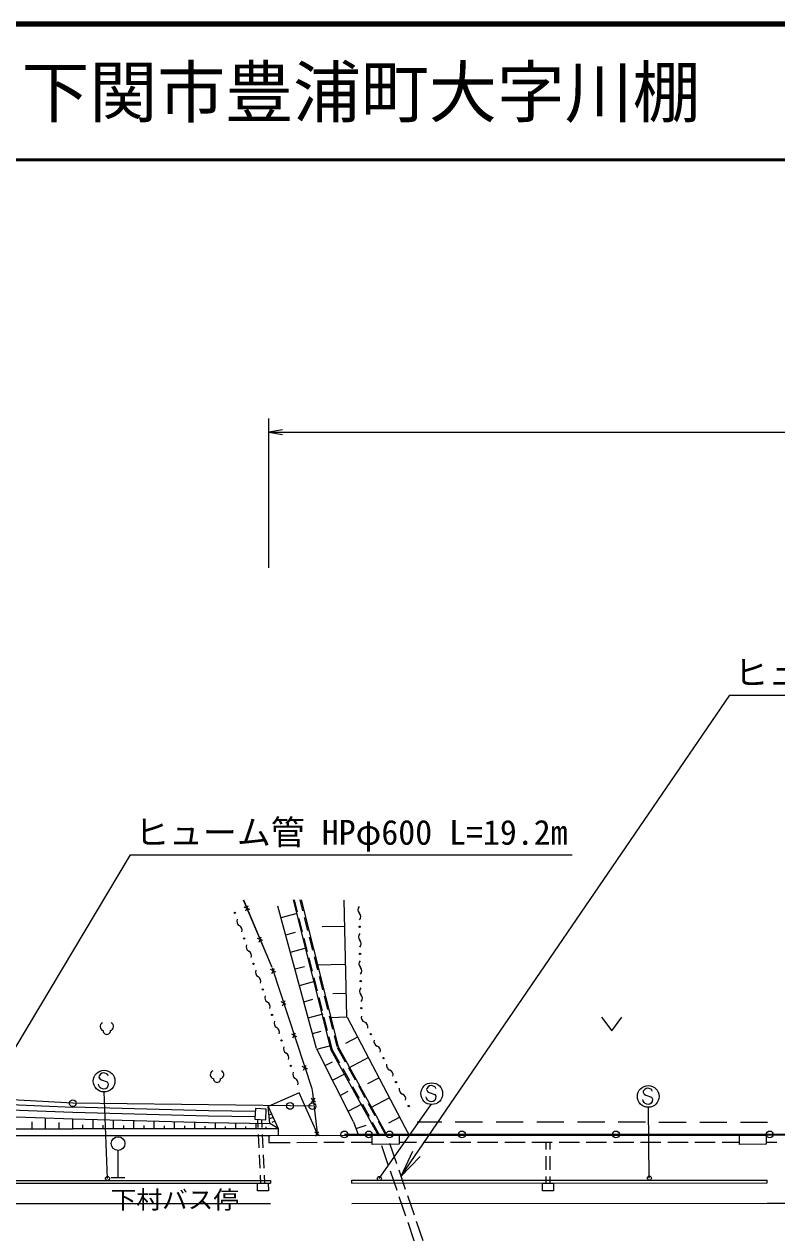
# Model space of a CAD drawing. Units: millimetres, scale not verified. Extents: x 40000 to 680000, y 20000 to 380000.
# Drawn here: x 405223 to 460646, y 290968 to 380000 of the extents above; entities that cross this region are included whole.
import ezdxf
from ezdxf.enums import TextEntityAlignment as Align

# ---------------------------------------------------------------- set-up
doc = ezdxf.new("R2010")
doc.units = ezdxf.units.MM
doc.header["$LTSCALE"] = 1000
for name, color, linetype, lineweight in [('M-BGD', 7, 'Continuous', 13), ('M-BMK-ROW', 30, 'Continuous', 13), ('M-STR-HTXT', 7, 'Continuous', 13), ('M-STR-STRC', 7, 'Continuous', 13), ('M-TTL', 2, 'Continuous', 140), ('M-TTL-LINE', 7, 'Continuous', 50)]:
    doc.layers.add(name, color=color, linetype=linetype, lineweight=lineweight)
doc.layers.add('M-TTL-TXT', color=7, linetype='Continuous')
doc.styles.add('ＭＳ ゴシック', font='')
doc.styles.get('ＭＳ ゴシック').set_extended_font_data('MS Gothic')

# ---------------------------------------------------------------- blocks, each defined once
blk = doc.blocks.new('open_arrow')
at = {"color": 0, "linetype": 'Continuous', "lineweight": -2}
blk.add_lwpolyline([(7.5, 1.25), (0, 0), (7.5, -1.25)], dxfattribs=at)

msp = doc.modelspace()

# ---------------------------------------------------------------- linework, layer by layer
at = {"layer": 'M-BGD'}
for p, q in [((421359, 315505), (423466, 310541)), ((421363, 315505), (423469, 310543)), ((425023, 315494), (427815, 304455)), ((425111, 315494), (425335, 314607)), ((425520, 315493), (425723, 314692)), ((425608, 315492), (428347, 304664)), ((428990, 306907), (428794, 315482)), ((421825, 314791), (421432, 314952)), ((421828, 314792), (421435, 314954)), ((421547, 314675), (421709, 315068)), ((421551, 314677), (421712, 315070)), ((426754, 304542), (423912, 315019)), ((424150, 314190), (425355, 314516)), ((425458, 314122), (425703, 313152)), ((425846, 314207), (426091, 313237)), ((428842, 313538), (427164, 313498)), ((422803, 312490), (422405, 312650)), ((422806, 312492), (422408, 312651)), ((422525, 312374), (422682, 312765)), ((422528, 312376), (422685, 312767)), ((424496, 312912), (425206, 313104)), ((425825, 312668), (426070, 311698)), ((426213, 312753), (426459, 311783)), ((424837, 311651), (425999, 311966)), ((426193, 311213), (426438, 310244)), ((426581, 311298), (426826, 310329)), ((428909, 310737), (426746, 310685)), ((423749, 310163), (423367, 310358)), ((423752, 310165), (423370, 310360)), ((423460, 310070), (423651, 310449)), ((423464, 310072), (423654, 310451)), ((423479, 310492), (426418, 301527)), ((423482, 310494), (426421, 301529)), ((425172, 310413), (425857, 310598)), ((426949, 309844), (427194, 308875)), ((425502, 309191), (426623, 309494)), ((426560, 309759), (426805, 308789)), ((424241, 307694), (424432, 308073)), ((424244, 307695), (424435, 308075)), ((425827, 307990), (426487, 308169)), ((426928, 308305), (427172, 307335)), ((427317, 308390), (427562, 307421)), ((428961, 308588), (427955, 308564)), ((424523, 307789), (424143, 307980)), ((424526, 307791), (424146, 307982)), ((426147, 306807), (427228, 307099)), ((427295, 306850), (427540, 305881)), ((427684, 306936), (427930, 305966)), ((429002, 306847), (427720, 306816)), ((429003, 306857), (433259, 298750)), ((447737, 306856), (448487, 305856)), ((448487, 305856), (449237, 306856)), ((425304, 305413), (424924, 305604)), ((425307, 305415), (424927, 305606)), ((425015, 305320), (425208, 305695)), ((425018, 305322), (425211, 305697)), ((426461, 305643), (427099, 305815)), ((427662, 305396), (427886, 304509)), ((428052, 305482), (428255, 304681)), ((429769, 305392), (428876, 304922)), ((426772, 304496), (427815, 304778)), ((429484, 299149), (426772, 304495)), ((427886, 304509), (428443, 303502)), ((428275, 304625), (428864, 303560)), ((428347, 304664), (431964, 298116)), ((427815, 304455), (431316, 298118)), ((430570, 303872), (429110, 303103)), ((426080, 303035), (425701, 303226)), ((426083, 303037), (425704, 303228)), ((425796, 302944), (425987, 303324)), ((425799, 302946), (425990, 303325)), ((427380, 303297), (427929, 303575)), ((428684, 303064), (429168, 302189)), ((429106, 303122), (429589, 302247)), ((427930, 302213), (428881, 302695)), ((431354, 302383), (430496, 301931)), ((425470, 301288), (423198, 300262)), ((426865, 298140), (425470, 301288)), ((426430, 301478), (426811, 298118)), ((428499, 301091), (429093, 301392)), ((429410, 301751), (429893, 300876)), ((429831, 301809), (430314, 300934)), ((404239, 300411), (408800, 300235)), ((408800, 300237), (418800, 299978)), ((422251, 300117), (422215, 299333)), ((423055, 300081), (422251, 300117)), ((423020, 299297), (423055, 300081)), ((423322, 299024), (423198, 300262)), ((423198, 300262), (423928, 298651)), ((426681, 300592), (426348, 300856)), ((426383, 300561), (426650, 300889)), ((429084, 299939), (430113, 300461)), ((430135, 300438), (430618, 299563)), ((430556, 300496), (431040, 299621)), ((432125, 300918), (430723, 300180)), ((398750, 299742), (408800, 299355)), ((404212, 300032), (408800, 299855)), ((405800, 298615), (405800, 299148)), ((406800, 298615), (406800, 299432)), ((408800, 299857), (418800, 299598)), ((408800, 299357), (418800, 299098)), ((408800, 298617), (408800, 299357)), ((408800, 298615), (408800, 299355)), ((410300, 298617), (410300, 299318)), ((411800, 298617), (411800, 299279)), ((413300, 298617), (413300, 299240)), ((414800, 298617), (414800, 299201)), ((416300, 298617), (416300, 299162)), ((418800, 299978), (422242, 299919)), ((418800, 299598), (422224, 299539)), ((422215, 299333), (423020, 299297)), ((422453, 298715), (422424, 299324)), ((422753, 298715), (422725, 299310)), ((423558, 299469), (423270, 299358)), ((423446, 299715), (423294, 299657)), ((423688, 299181), (423448, 299093)), ((431282, 299183), (431870, 298118)), ((432884, 299486), (432059, 299052)), ((408800, 298615), (388800, 298614)), ((407800, 298615), (407800, 299105)), ((423928, 298618), (408800, 298617)), ((409550, 298617), (409550, 298915)), ((411050, 298617), (411050, 298900)), ((412550, 298617), (412550, 298886)), ((414050, 298617), (414050, 298871)), ((415550, 298617), (415550, 298856)), ((417050, 298618), (417050, 298842)), ((417800, 298617), (417800, 299124)), ((418550, 298617), (418550, 298827)), ((418800, 299098), (423322, 299024)), ((419300, 298618), (419300, 299089)), ((420050, 298618), (420050, 298812)), ((420800, 298618), (420800, 299064)), ((421550, 298618), (421550, 298797)), ((422300, 298618), (422300, 299038)), ((423050, 298618), (423050, 298783)), ((423928, 298651), (423322, 299024)), ((423928, 298651), (423930, 298152)), ((426963, 298107), (426630, 298371)), ((426665, 298076), (426930, 298409)), ((429864, 298118), (429499, 299118)), ((429667, 298641), (430397, 298899)), ((430860, 299125), (431416, 298118)), ((433262, 298752), (433597, 298118)), ((434154, 299147), (435970, 299146)), ((436970, 299145), (438970, 299143)), ((439970, 299142), (441970, 299140)), ((442970, 299139), (444970, 299137)), ((445970, 299136), (447970, 299134)), ((448970, 299134), (450970, 299132)), ((451970, 299131), (453970, 299129)), ((454970, 299128), (456970, 299126)), ((457970, 299125), (459970, 299123)), ((383522, 298136), (423353, 298132)), ((422525, 297217), (422477, 298216)), ((422825, 297217), (422777, 298216)), ((423246, 298132), (459933, 298153)), ((423246, 298132), (423246, 297632)), ((423246, 297632), (424798, 297633)), ((425298, 297633), (426798, 297634)), ((427298, 297634), (428798, 297635)), ((429298, 297635), (430849, 297636)), ((430851, 297470), (430844, 298137)), ((432840, 297489), (430851, 297470)), ((432038, 295985), (431562, 297382)), ((432129, 297576), (432639, 296081)), ((432834, 298157), (432840, 297489)), ((432839, 297638), (434114, 297638)), ((434614, 297639), (436114, 297639)), ((436614, 297640), (438114, 297641)), ((438614, 297641), (440114, 297642)), ((440614, 297642), (442114, 297643)), ((442614, 297643), (444114, 297644)), ((443650, 297118), (443650, 297618)), ((443950, 297118), (443950, 297618)), ((444614, 297644), (446114, 297645)), ((446614, 297646), (448114, 297647)), ((448614, 297647), (450114, 297648)), ((450614, 297648), (452114, 297649)), ((452614, 297649), (454114, 297650)), ((454614, 297650), (456114, 297651)), ((456614, 297652), (457889, 297652)), ((457889, 297483), (457887, 298152)), ((459864, 297489), (457889, 297483)), ((459862, 298158), (459864, 297489)), ((459864, 297654), (460645, 297653)), ((465925, 298149), (459933, 298153)), ((412141, 295043), (412141, 297043)), ((422597, 295719), (422549, 296717)), ((422897, 295719), (422849, 296718)), ((443650, 295618), (443650, 296618)), ((443950, 295618), (443950, 296618)), ((432800, 295608), (433285, 294188)), ((380636, 294837), (423353, 294832)), ((411641, 295043), (412641, 295043)), ((422650, 294611), (422621, 295219)), ((422950, 294625), (422921, 295220)), ((423353, 294832), (423353, 294632)), ((429345, 294835), (459935, 294853)), ((429345, 294635), (429345, 294835)), ((432683, 294092), (432199, 295512)), ((443650, 294618), (443650, 295118)), ((443950, 294618), (443950, 295118)), ((459935, 294653), (459935, 294853)), ((380636, 294637), (423353, 294632)), ((422403, 294617), (423197, 294618)), ((422410, 294068), (422403, 294617)), ((423204, 294068), (422410, 294068)), ((423197, 294618), (423204, 294068)), ((429345, 294635), (459935, 294653)), ((443396, 294618), (444190, 294619)), ((443403, 294069), (443396, 294618)), ((444197, 294069), (443403, 294069)), ((444190, 294619), (444197, 294069)), ((380636, 293142), (423352, 293137)), ((433329, 292199), (432845, 293619)), ((433446, 293715), (433930, 292295)), ((433974, 290306), (433490, 291726)), ((434091, 291822), (434576, 290402))]:
    msp.add_line(p, q, dxfattribs=at)
msp.add_lwpolyline([(429346, 293140), (459936, 293158), (465926, 293154), (504860, 293160), (509860, 293172), (514747, 293176), (524222, 293293), (530788, 293518), (535694, 293783), (540596, 294159), (544730, 294571), (552035, 295583), (557027, 296467), (559679, 297005), (564476, 298091), (569373, 299373), (569993, 299557)], dxfattribs=at)
for centre, radius in [((420735, 314536), 50), ((429923, 313515), 50), ((421422, 312658), 50), ((422109, 310779), 50), ((429962, 311515), 50), ((422796, 308901), 50), ((430002, 309515), 50), ((430041, 307516), 50), ((423483, 307023), 50), ((430751, 305613), 50), ((424171, 305145), 50), ((431682, 303843), 50), ((424858, 303266), 50), ((432614, 302073), 50), ((433545, 300303), 50), ((412141, 297543), 500)]:
    msp.add_circle(centre, radius, dxfattribs=at)
for centre, radius, start, end in [((430161, 314769), 362, 137.52048, 224.72612), ((429646, 314259), 362, 317.52048, 44.72612), ((421239, 313922), 362, 156.48917, 243.69481), ((420918, 313272), 362, 336.48917, 63.69481), ((430200, 312770), 362, 137.52048, 224.72612), ((429685, 312260), 362, 317.52048, 44.72612), ((421926, 312044), 362, 156.48917, 243.69481), ((421605, 311394), 362, 336.48917, 63.69481), ((430240, 310770), 362, 137.52048, 224.72612), ((422614, 310165), 362, 156.48917, 243.69481), ((422292, 309515), 362, 336.48917, 63.69481), ((429724, 310260), 362, 317.52048, 44.72612), ((430279, 308771), 362, 137.52048, 224.72612), ((423301, 308287), 362, 156.48917, 243.69481), ((429764, 308260), 362, 317.52048, 44.72612), ((422979, 307637), 362, 336.48917, 63.69481), ((411106, 306158), 299, 113.44836, 257.2818), ((411508, 306158), 299, 282.7182, 66.55164), ((423988, 306409), 362, 156.48917, 243.69481), ((430401, 306841), 362, 164.15661, 251.36225), ((430169, 306154), 362, 344.15661, 71.36225), ((411307, 305849), 267, 176.52859, 3.47141), ((423666, 305759), 362, 336.48917, 63.69481), ((424675, 304530), 362, 156.48917, 243.69481), ((431332, 305071), 362, 164.15661, 251.36225), ((431101, 304384), 362, 344.15661, 71.36225), ((424353, 303880), 362, 336.48917, 63.69481), ((419223, 302621), 299, 113.44836, 257.2818), ((419624, 302621), 299, 282.7182, 66.55164), ((425362, 302652), 362, 156.48917, 243.69481), ((432264, 303301), 362, 164.15661, 251.36225), ((432032, 302614), 362, 344.15661, 71.36225), ((419424, 302313), 267, 176.52859, 3.47141), ((425040, 302002), 362, 336.48917, 63.69481), ((433195, 301532), 362, 164.15661, 251.36225), ((432964, 300845), 362, 344.15661, 71.36225)]:
    msp.add_arc(centre, radius, start, end, dxfattribs=at)
at = {"layer": 'M-BMK-ROW'}
for points in [[(426448, 300296), (424800, 300316), (408800, 300516), (399850, 301015), (398568, 301044), (388800, 301265), (384850, 301415), (377100, 307965)], [(568602, 304461), (566337, 303782), (564758, 303450), (557917, 301828), (547716, 300059), (543204, 299567), (538216, 299041), (528582, 298501), (513096, 298307), (510683, 298272), (508799, 298219), (492087, 298219), (490563, 298218), (488801, 298218), (468801, 298218), (465740, 298218), (460122, 298217), (448801, 298217), (437460, 298217), (432120, 298216), (430601, 298216), (428801, 298216)]]:
    msp.add_lwpolyline(points, dxfattribs=at)
for centre in [(408800, 300516), (424800, 300316), (426448, 300296), (428801, 298216), (430601, 298216), (432120, 298216), (437460, 298217), (448801, 298217), (460122, 298217)]:
    msp.add_circle(centre, 250, dxfattribs=at)
at = {"layer": 'M-STR-HTXT'}
for p, q in [((423246, 339942), (423246, 350942)), ((423246, 349942), (568766, 349942))]:
    msp.add_line(p, q, dxfattribs=at)
for points in [[(432965, 295125), (457196, 330576), (489696, 330576)], [(399600, 296297), (413064, 318805), (445564, 318805)]]:
    msp.add_lwpolyline(points, dxfattribs=at)
at = {"layer": 'M-STR-STRC'}
for p, q in [((410949, 302722), (410844, 302648)), ((411082, 302749), (410949, 302722)), ((411174, 302736), (411082, 302749)), ((411290, 302678), (411174, 302736)), ((410730, 301826), (410699, 301914)), ((410741, 302537), (410728, 302446)), ((410728, 302446), (410797, 302300)), ((410798, 301684), (410730, 301826)), ((410844, 302648), (410741, 302537)), ((410797, 302300), (410918, 302241)), ((410918, 302241), (411343, 302091)), ((411378, 302618), (411290, 302678)), ((411343, 302091), (411408, 301953)), ((411405, 302529), (411378, 302618)), ((411408, 301953), (411384, 301771)), ((435207, 301820), (435074, 301794)), ((435299, 301807), (435207, 301820)), ((410880, 301625), (410798, 301684)), ((410997, 301565), (410880, 301625)), ((411093, 301552), (410997, 301565)), ((411227, 301575), (411093, 301552)), ((411360, 294969), (411122, 301348)), ((411327, 301651), (411227, 301575)), ((411384, 301771), (411327, 301651)), ((434855, 300898), (434824, 300986)), ((434866, 301608), (434853, 301518)), ((434853, 301518), (434922, 301372)), ((434969, 301719), (434866, 301608)), ((434922, 301372), (435043, 301313)), ((435074, 301794), (434969, 301719)), ((435043, 301313), (435468, 301162)), ((435415, 301749), (435299, 301807)), ((435503, 301690), (435415, 301749)), ((435468, 301162), (435533, 301024)), ((435530, 301600), (435503, 301690)), ((435533, 301024), (435509, 300842)), ((450815, 301409), (450802, 301318)), ((450802, 301318), (450871, 301172)), ((450918, 301520), (450815, 301409)), ((450871, 301172), (450992, 301113)), ((451023, 301594), (450918, 301520)), ((450992, 301113), (451417, 300963)), ((451156, 301621), (451023, 301594)), ((451248, 301608), (451156, 301621)), ((451364, 301550), (451248, 301608)), ((451452, 301490), (451364, 301550)), ((451417, 300963), (451482, 300825)), ((451479, 301401), (451452, 301490)), ((431374, 294968), (435201, 300420)), ((434923, 300756), (434855, 300898)), ((435005, 300697), (434923, 300756)), ((435122, 300637), (435005, 300697)), ((435218, 300623), (435122, 300637)), ((435352, 300646), (435218, 300623)), ((435452, 300723), (435352, 300646)), ((435509, 300842), (435452, 300723)), ((450804, 300698), (450773, 300786)), ((450872, 300556), (450804, 300698)), ((450954, 300497), (450872, 300556)), ((451071, 300437), (450954, 300497)), ((451167, 300424), (451071, 300437)), ((451301, 300447), (451167, 300424)), ((451256, 294997), (451189, 300220)), ((451401, 300524), (451301, 300447)), ((451458, 300643), (451401, 300524)), ((451482, 300825), (451458, 300643))]:
    msp.add_line(p, q, dxfattribs=at)
for centre in [(411107, 302148), (435232, 301219), (451181, 301020)]:
    msp.add_circle(centre, 800, dxfattribs=at)
at = {"layer": 'M-STR-STRC', "lineweight": 25}
for centre in [(411360, 294969), (431374, 294968), (451256, 294997)]:
    msp.add_circle(centre, 150, dxfattribs=at)
at = {"layer": 'M-TTL'}
msp.add_line((680000, 380000), (40000, 380000), dxfattribs=at)
at = {"layer": 'M-TTL-LINE'}
msp.add_line((40000, 370000), (680000, 370000), dxfattribs=at)

# ---------------------------------------------------------------- block references
at = {"layer": 'M-STR-HTXT', "xscale": 133, "yscale": 133}
msp.add_blockref('open_arrow', (423246, 349942), dxfattribs=at)
at = {"layer": 'M-STR-HTXT', "xscale": 267, "yscale": 267, "rotation": 55.6}
msp.add_blockref('open_arrow', (432965, 295125), dxfattribs=at)

# ---------------------------------------------------------------- texts
at = {"layer": 'M-BGD', "style": 'ＭＳ ゴシック', "width": 1.05}
msp.add_text('下村バス停', height=1320, dxfattribs=at).set_placement((411594, 292350), align=Align.BOTTOM_LEFT)
at = {"layer": 'M-STR-HTXT', "style": 'ＭＳ ゴシック'}
for s, p in [('ヒューム管 HPφ600 L=15.5m', (473446, 330776)), ('ヒューム管 HPφ600 L=19.2m', (429314, 319005))]:
    msp.add_text(s, height=1833, dxfattribs=at).set_placement(p, align=Align.BOTTOM_CENTER)
at = {"layer": 'M-TTL-TXT', "style": 'ＭＳ ゴシック'}
msp.add_text('下関市豊浦町大字川棚', height=3666, dxfattribs=at).set_placement((405024, 375000), align=Align.MIDDLE_LEFT)

doc.saveas('drawing.dxf')
